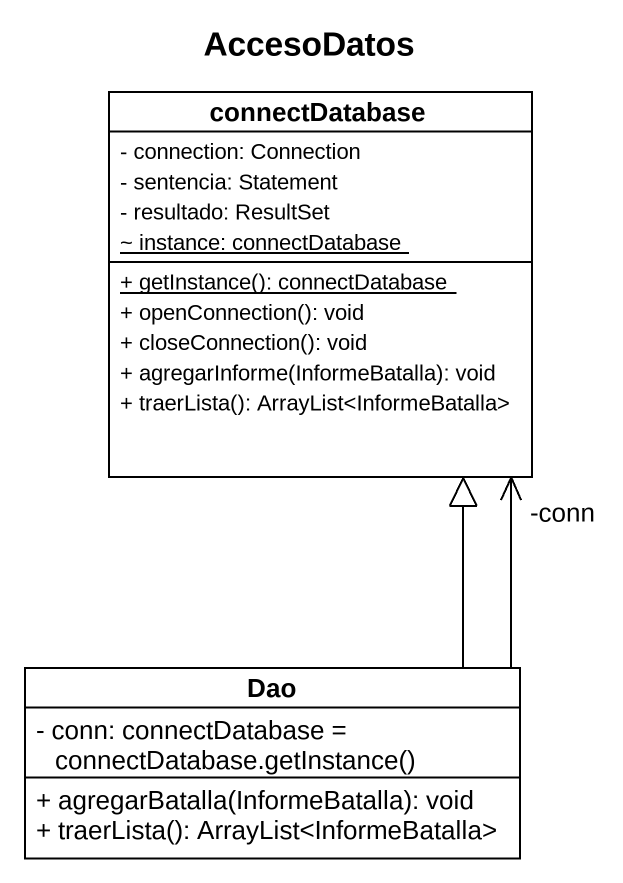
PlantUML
@startuml
title AccesoDatos
hide circle
hide empty members
skinparam classAttributeIconSize 0
class connectDatabase {
  - connection: Connection
  - sentencia: Statement
  - resultado: ResultSet
  {static} ~ instance: connectDatabase
  {static} + getInstance(): connectDatabase
  + openConnection(): void
  + closeConnection(): void
  + agregarInforme(InformeBatalla): void
  + traerLista(): ArrayList<InformeBatalla>
}
class Dao {
  {field} - conn: connectDatabase = connectDatabase.getInstance()
  + agregarBatalla(InformeBatalla): void
  + traerLista(): ArrayList<InformeBatalla>
}
Dao -up-> "-conn" connectDatabase
Dao -up-|> connectDatabase
@enduml
